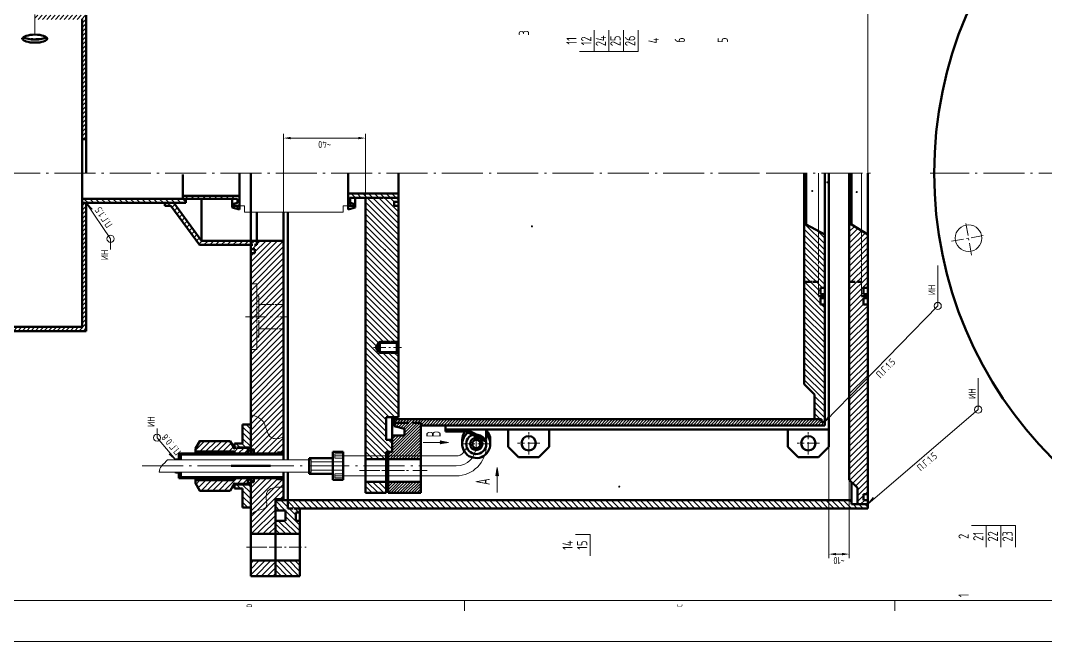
# Model space of a CAD drawing. Extents: x -414 to 4851, y -2165 to 1761.
# Drawn here: x 1320 to 1820, y -769 to -466 of the extents above; entities that cross this region are included whole.
import ezdxf
from ezdxf.enums import TextEntityAlignment as Align

# ---------------------------------------------------------------- set-up
doc = ezdxf.new("R2010")
doc.units = 0
for name, pattern in [('S-P10', [15, 10, -2, 1, -2]), ('S-P20', [27, 20, -3, 1, -3]), ('S-P6', [9.8, 6, -1.5, 0.8, -1.5])]:
    doc.linetypes.add(name, pattern=pattern)
for name, color, linetype, lineweight in [('1', 9, 'CONTINUOUS', 20), ('2', 2, 'CONTINUOUS', 50), ('DIM', 4, 'CONTINUOUS', 20), ('HATCH', 5, 'CONTINUOUS', 20), ('TR', 3, 'CONTINUOUS', 20)]:
    doc.layers.add(name, color=color, linetype=linetype, lineweight=lineweight)
doc.styles.add('SIMPLEX', font='simplex.shx', dxfattribs={"width": 0.7})
pattern_1 = [(225, (2232.582306331256, 867.5315414522921), (0.7071067811865475, -0.7071067811865476), [])]
pattern_2 = [(315, (2232.582306331256, 867.5315414522921), (1.414213562373095, 1.414213562373095), [])]
pattern_3 = [(225, (2232.582306331256, 867.5315414522921), (1.414213562373095, -1.414213562373095), [])]
pattern_4 = [(315, (2294.754487327784, -388.084440902606), (0.7071067811865476, 0.7071067811865475), [])]
pattern_5 = [(225, (2294.754487327784, -388.084440902606), (1.414213562373095, -1.414213562373095), [])]
pattern_6 = [(315, (2294.754487327784, -388.084440902606), (1.414213562373095, 1.414213562373095), [])]
pattern_7 = [(315, (2232.582306331256, 867.5315414522921), (0.7071067811865476, 0.7071067811865475), [])]
pattern_8 = [(225, (2232.582306331256, 867.5315414522921), (1.060660171779821, -1.060660171779821), [])]

# ---------------------------------------------------------------- blocks, each defined once
blk = doc.blocks.new('STREL')
at = {"layer": 'DIM'}
for p, q in [((-1.4210854715202e-14, 1.4210854715202e-14), (1.170416226631374, 0.2000000000000028)), ((1.170416226631374, -0.1999999999999886), (-1.4210854715202e-14, 1.4210854715202e-14)), ((-1.4210854715202e-14, 1.4210854715202e-14), (3.5, 1.4210854715202e-14)), ((0.439627474496703, 0.0751232705927265), (1.063870801763045, 0.075259898581308)), ((1.170416226631374, 0.2000000000000028), (0.99979443001871, 0.0002412563467117934)), ((0.99979443001871, 0.0002412563467117934), (1.170416226631374, -0.1999999999999886)), ((0.4381870021173313, -0.07487712356457621), (1.063684681848315, -0.07474016190495547))]:
    blk.add_line(p, q, dxfattribs=at)
blk = doc.blocks.new('SVLEADR')
at = {"layer": 'DIM'}
for p, q in [((-1.170621796612664, -0.199758743653291), (-1, 0)), ((0, 0), (-1.170621796612664, -0.199758743653291)), ((-0.3755462257252447, -0.07510924514504325), (-1.064076371744335, -0.0750186422345962))]:
    blk.add_line(p, q, dxfattribs=at)

msp = doc.modelspace()

# ---------------------------------------------------------------- hatches: boundary and pattern name
at = {"layer": 'HATCH'}
h = msp.add_hatch(dxfattribs=at)
h.set_pattern_fill('U', color=256, scale=1.5, angle=225, style=0, pattern_type=0)
h.set_pattern_definition(pattern_8)
h.paths.add_polyline_path([(1349.701967580527, -523.8252707607796), (1351.701967580527, -523.8252707607796), (1351.701967580527, -463.3252707607796), (1326.701967580527, -463.3252707607792), (1326.701967580527, -465.3252707607792), (1349.701967580527, -465.3252707607792)])
h = msp.add_hatch(dxfattribs=at)
h.set_pattern_fill('U', color=256, scale=1.5, angle=225, style=0, pattern_type=0)
h.set_pattern_definition(pattern_8)
h.paths.add_polyline_path([(1289.701967580527, -627.8252707607792), (1301.701967580527, -627.8252707607796), (1301.701967580527, -617.3252707607792), (1351.701967580527, -617.3252707607792), (1351.701967580527, -556.8252707607792), (1351.701967580527, -554.8252707607792), (1349.701967580527, -554.8252707607792), (1349.701967580527, -615.3252707607792), (1289.701967580527, -615.3252707607792)])
h = msp.add_hatch(dxfattribs=at)
h.set_pattern_fill('U', color=256, scale=2, angle=315, style=0, pattern_type=0)
h.set_pattern_definition(pattern_2)
h.paths.add_polyline_path([(1398.887669212905, -552.8252707607792), (1349.701967580527, -552.8252707607792), (1349.701967580527, -554.8252707607792), (1400.387669212905, -554.8252707607792), (1400.387669212905, -552.8252707607796), (1425.50863264002, -552.8252707607792), (1425.50863264002, -554.8553977797017), (1423.00863264002, -555.5252707607794), (1423.008632640019, -557.1252707607794), (1426.50863264002, -558.0630929342881), (1426.50863264002, -551.3252707607792), (1398.887669212905, -551.3252707607792)])
h = msp.add_hatch(dxfattribs=at)
h.set_pattern_fill('_USER', color=9, scale=2, angle=225, style=0, pattern_type=0)
h.set_pattern_definition(pattern_3)
edge = h.paths.add_edge_path()
edge.add_spline(control_points=[(1432.00863264002, -658.1965487665782), (1433.771694087549, -658.5685678407051), (1440.289949633693, -660.822478198819), (1439.098967866787, -670.724550785443), (1446.383932037446, -669.9131666272517), (1448.00863264002, -668.8096597589508)], knot_values=[0.6892208807330817, 0.6892208807330817, 0.6892208807330817, 0.6892208807330817, 5.136605852081651, 15.65333841526335, 21.31973940273558, 21.31973940273558, 21.31973940273558, 21.31973940273558], degree=3, periodic=0)
edge.add_line((1448.00863264002, -668.8096597589508), (1448.00863264002, -634.9763420324598))
edge.add_line((1448.00863264002, -634.9763420324596), (1448.00863264002, -573.3252707607792))
edge.add_line((1448.008632640019, -573.3252707607792), (1408.019248160274, -573.3252707607792))
edge.add_line((1408.019248160274, -573.3252707607792), (1394.387669212905, -554.8252707607792))
edge.add_line((1394.387669212905, -554.8252707607792), (1390.008632640019, -554.8252707607792))
edge.add_line((1390.00863264002, -554.8252707607792), (1390.00863264002, -556.3252707607792))
edge.add_line((1390.00863264002, -556.3252707607792), (1393.008632640019, -556.3252707607792))
edge.add_line((1393.008632640019, -556.3252707607792), (1407.008632640019, -575.3252707607792))
edge.add_line((1407.00863264002, -575.3252707607792), (1432.00863264002, -575.3252707607796))
edge.add_line((1432.00863264002, -575.3252707607796), (1432.00863264002, -577.3252707607792))
edge.add_line((1432.00863264002, -577.3252707607792), (1434.00863264002, -577.3252707607796))
edge.add_line((1434.00863264002, -577.3252707607792), (1434.00863264002, -579.3252707607796))
edge.add_line((1434.00863264002, -579.3252707607796), (1432.00863264002, -579.3252707607792))
edge.add_line((1432.00863264002, -579.3252707607792), (1432.008632640019, -658.196548766578))
h = msp.add_hatch(dxfattribs=at)
h.set_pattern_fill('U', color=256, scale=2, angle=315, style=0, pattern_type=0)
h.set_pattern_definition(pattern_2)
h.paths.add_polyline_path([(1488.00863264002, -679.8252707607792), (1498.00863264002, -679.8252707607792), (1498.00863264002, -676.3252707607792), (1501.00863264002, -676.3252707607792), (1501.00863264002, -670.3252707607792), (1498.00863264002, -670.3252707607792), (1498.00863264002, -659.3252707607792), (1504.00863264002, -659.3252707607792), (1504.00863264002, -628.3252707607796), (1503.258632640019, -627.5752707607796), (1494.258632640019, -627.5752707607796), (1492.960382640019, -625.3252707607796), (1494.25863264002, -623.0752707607796), (1503.25863264002, -623.0752707607796), (1504.00863264002, -622.3252707607796), (1504.00863264002, -556.3252707607796), (1502.00863264002, -556.3252707607796), (1502.00863264002, -554.3252707607796), (1504.00863264002, -554.3252707607796), (1504.00863264002, -550.3252707607792), (1480.50863264002, -550.3252707607792), (1479.50863264002, -550.3252707607792), (1479.50863264002, -556.3252707607787), (1481.362360625427, -556.3252707607792), (1483.00863264002, -556.3252707607792), (1483.00863264002, -555.5252707607794), (1480.50863264002, -554.8553977797017), (1480.50863264002, -552.3252707607792), (1488.00863264002, -552.3252707607792)])
h = msp.add_hatch(dxfattribs=at)
h.set_pattern_fill('_USER', color=256, scale=2, angle=315, style=0, pattern_type=0)
h.set_pattern_definition(pattern_2)
h.paths.add_polyline_path([(1702.00863264002, -643.3252707607796), (1707.00863264002, -648.3252707607792), (1707.00863264002, -660.3252707607796), (1710.50863264002, -660.3252707607796), (1710.50863264002, -661.5752707607796), (1712.00863264002, -661.5752707607796), (1712.00863264002, -604.3252707736935), (1710.00863264002, -604.3251100603172), (1710.00863264002, -601.3251100506316), (1712.00863264002, -601.3252707640079), (1712.00863264002, -599.3252707575509), (1710.00863264002, -599.3251100441751), (1710.00863264002, -596.325110034489), (1712.00863264002, -596.3252707478653), (1712.00863264002, -570.3252707607796), (1703.00863264002, -565.3252707607796), (1702.00863264002, -565.3252707607796)])
h = msp.add_hatch(dxfattribs=at)
h.set_pattern_fill('_USER', color=256, scale=2, angle=225, style=0, pattern_type=0)
h.set_pattern_definition(pattern_3)
h.paths.add_polyline_path([(1724.00863264002, -689.8252707607787), (1728.00863264002, -693.8252707607796), (1728.00863264002, -701.8252707607796), (1733.00863264002, -701.8252707607792), (1733.00863264002, -699.8252707607796), (1731.00863264002, -699.8252707607796), (1731.00863264002, -696.8252707607796), (1733.00863264002, -696.8252707607796), (1733.00863264002, -604.325270796093), (1731.00863264002, -604.3249889143174), (1731.00863264002, -601.324988901076), (1733.00863264002, -601.3252707696072), (1733.00863264002, -599.3252707519525), (1731.00863264002, -599.3249888922489), (1731.00863264002, -596.3249888790076), (1733.00863264002, -596.325270725473), (1733.00863264002, -570.3252707607796), (1725.00863264002, -565.3252707607796), (1724.00863264002, -565.3252707607796)])
h = msp.add_hatch(dxfattribs=at)
h.set_pattern_fill('_USER', color=9, scale=2, angle=225, style=0, pattern_type=0)
h.set_pattern_definition(pattern_3)
edge = h.paths.add_edge_path()
edge.add_line((1445.00863264002, -677.1204437502116), (1445.00863264002, -676.6204437502117))
edge.add_line((1445.00863264002, -676.6204437502117), (1448.00863264002, -676.6204437502117))
edge.add_line((1448.00863264002, -676.6204437502117), (1448.00863264002, -668.8096597589508))
edge.add_spline(control_points=[(1448.00863264002, -668.8096597589508), (1446.383932037446, -669.9131666272517), (1439.098967866787, -670.724550785443), (1440.289949633693, -660.822478198819), (1433.771694087549, -658.5685678407051), (1432.00863264002, -658.1965487665782)], knot_values=[0.6892208807330831, 0.6892208807330831, 0.6892208807330831, 0.6892208807330831, 6.355621868205311, 16.87235443138701, 21.31973940273558, 21.31973940273558, 21.31973940273558, 21.31973940273558], degree=3, periodic=0)
edge.add_line((1432.00863264002, -658.1965487665782), (1432.00863264002, -675.1204437502131))
edge.add_line((1432.00863264002, -675.1204437502131), (1433.508632640019, -675.1204437502131))
edge.add_line((1433.508632640019, -675.1204437502131), (1433.508632640019, -677.1204437502124))
edge.add_line((1433.508632640019, -677.1204437502124), (1445.00863264002, -677.1204437502116))
h = msp.add_hatch(dxfattribs=at)
h.set_pattern_fill('U', color=256, scale=2, angle=315, style=0, pattern_type=0)
h.set_pattern_definition(pattern_6)
h.paths.add_polyline_path([(1428.008632640019, -672.1204437502122), (1424.008632640019, -672.1204437502122), (1424.008632640019, -674.684443750212), (1425.50863264002, -674.684443750212), (1425.508632640019, -674.1204437502122), (1430.508632640019, -674.1204437502122), (1430.508632640019, -674.684443750212), (1432.008632640019, -674.684443750212), (1432.008632640019, -662.9204437502119), (1428.008632640019, -662.9204437502119)])
h = msp.add_hatch(dxfattribs=at)
h.set_pattern_fill('U', color=256, angle=225, style=0, pattern_type=0)
h.set_pattern_definition(pattern_1)
h.paths.add_polyline_path([(1515.008632640019, -663.3252707607792), (1712.00863264002, -663.3252707607792), (1712.00863264002, -661.5752707607796), (1710.50863264002, -661.5752707607796), (1710.50863264002, -660.3252707607796), (1502.00863264002, -660.3252707607792), (1502.00863264002, -663.7252707607793), (1507.00863264002, -665.0650167229348), (1507.008632640019, -668.3252707607792), (1501.00863264002, -668.3252707607792), (1501.00863264002, -676.3252707607792), (1499.00863264002, -676.3252707607792), (1499.00863264002, -679.8252707607792), (1515.00863264002, -679.8252707607792)])
h = msp.add_hatch(dxfattribs=at)
h.set_pattern_fill('U', color=256, scale=2, angle=225, style=0, pattern_type=0)
h.set_pattern_definition(pattern_5)
h.paths.add_polyline_path([(1405.008632640019, -674.6704437502119), (1405.008632640019, -676.1204437502145), (1424.008632640019, -676.1204437502131), (1424.008632640019, -677.1204437502131), (1430.508632640019, -677.1204437502131), (1430.508632640019, -674.1204437502122), (1425.508632640019, -674.1204437502122), (1425.508632640019, -674.684443750212), (1424.008632640019, -674.684443750212), (1424.008632640019, -674.6704437502119), (1421.881322243162, -670.9858340593853), (1407.135943036877, -670.9858340593853)])
h = msp.add_hatch(dxfattribs=at)
h.set_pattern_fill('U', color=256, angle=315, style=0, pattern_type=0)
h.set_pattern_definition(pattern_4)
h.paths.add_polyline_path([(1430.508632640019, -677.1204437502131), (1432.008632640019, -677.1204437502126), (1432.008632640019, -674.684443750212), (1430.508632640019, -674.684443750212)])
h = msp.add_hatch(dxfattribs=at)
h.set_pattern_fill('U', color=256, angle=315, style=0, pattern_type=0)
h.set_pattern_definition(pattern_7)
h.paths.add_polyline_path([(1395.430450316552, -680.1204437502117), (1397.891602822652, -680.1204437502117), (1397.891602822652, -677.6204437502145), (1396.896792888622, -677.6204437502145), (1396.896792888622, -678.1204437502117), (1397.391602822652, -678.1204437502117), (1397.391602822652, -679.6204437502117), (1395.430450316552, -679.6204437502117)])
h = msp.add_hatch(dxfattribs=at)
h.set_pattern_fill('U', color=256, angle=225, style=0, pattern_type=0)
h.set_pattern_definition(pattern_1)
h.paths.add_polyline_path([(1445.00863264002, -677.1204437502117), (1396.896792888622, -677.1204437502145), (1396.896792888622, -677.6204437502145), (1448.00863264002, -677.6204437502117), (1448.00863264002, -676.6204437502117), (1445.00863264002, -676.6204437502117)])
h = msp.add_hatch(dxfattribs=at)
h.set_pattern_fill('U', color=256, angle=315, style=0, pattern_type=0)
h.set_pattern_definition(pattern_7)
h.paths.add_polyline_path([(1396.896792888622, -688.6204437502086), (1397.891602822652, -688.6204437502086), (1397.891602822652, -686.1204437502117), (1395.430450316552, -686.1204437502117), (1395.430450316552, -686.6204437502113), (1397.391602822652, -686.6204437502113), (1397.391602822652, -688.1204437502113), (1396.896792888622, -688.1204437502113)])
h = msp.add_hatch(dxfattribs=at)
h.set_pattern_fill('U', color=256, angle=225, style=0, pattern_type=0)
h.set_pattern_definition(pattern_1)
h.paths.add_polyline_path([(1396.896792888622, -689.1204437502086), (1445.00863264002, -689.1204437502113), (1445.00863264002, -689.6204437502113), (1448.00863264002, -689.6204437502117), (1448.00863264002, -688.6204437502117), (1396.896792888622, -688.6204437502086)])
h = msp.add_hatch(dxfattribs=at)
h.set_pattern_fill('U', color=256, scale=2, angle=225, style=0, pattern_type=0)
h.set_pattern_definition(pattern_5)
h.paths.add_polyline_path([(1405.008632640019, -690.1204437502095), (1405.008632640019, -691.570443750212), (1407.135943036877, -695.2550534410386), (1421.881322243162, -695.2550534410386), (1424.008632640019, -691.570443750212), (1424.008632640019, -691.5564437502114), (1425.508632640019, -691.5564437502114), (1425.508632640019, -692.1204437502117), (1430.508632640019, -692.1204437502117), (1430.50863264002, -689.1204437502108), (1424.008632640019, -689.1204437502104), (1424.008632640019, -690.1204437502104)])
h = msp.add_hatch(dxfattribs=at)
h.set_pattern_fill('U', color=256, angle=315, style=0, pattern_type=0)
h.set_pattern_definition(pattern_4)
h.paths.add_polyline_path([(1430.508632640019, -691.5564437502114), (1432.008632640019, -691.5564437502114), (1432.008632640019, -689.1204437502108), (1430.508632640019, -689.1204437502108)])
h = msp.add_hatch(dxfattribs=at)
h.set_pattern_fill('_USER', color=9, scale=2, angle=225, style=0, pattern_type=0)
h.set_pattern_definition(pattern_3)
edge = h.paths.add_edge_path()
edge.add_spline(control_points=[(1432.008632640018, -707.061623819455), (1432.76715422657, -706.3322322372462), (1434.689034494014, -704.4384192040159), (1442.520381784307, -704.5127442684809), (1436.347822336853, -693.9410252990976), (1446.242261264052, -693.2748144679574), (1448.008632640019, -693.5894811208534)], knot_values=[2.822345352317022, 2.822345352317022, 2.822345352317022, 2.822345352317022, 6.008331099401538, 11.06076686436928, 20.16107624721196, 24.93007479382621, 24.93007479382621, 24.93007479382621, 24.93007479382621], degree=3, periodic=0)
edge.add_line((1448.008632640019, -693.5894811208534), (1448.008632640019, -689.6204437502116))
edge.add_line((1448.008632640019, -689.6204437502116), (1445.00863264002, -689.6204437502113))
edge.add_line((1445.00863264002, -689.6204437502113), (1445.00863264002, -689.1204437502113))
edge.add_line((1445.00863264002, -689.1204437502113), (1433.508632640019, -689.1204437502106))
edge.add_line((1433.508632640019, -689.1204437502106), (1433.508632640019, -691.1204437502107))
edge.add_line((1433.508632640019, -691.1204437502107), (1432.00863264002, -691.1204437502109))
edge.add_line((1432.00863264002, -691.1204437502109), (1432.00863264002, -707.0616238194542))
h = msp.add_hatch(dxfattribs=at)
h.set_pattern_fill('U', color=256, scale=2, angle=315, style=0, pattern_type=0)
h.set_pattern_definition(pattern_6)
h.paths.add_polyline_path([(1432.008632640019, -692.1204437502117), (1431.284430505717, -692.1204437502117), (1425.508632640019, -692.1204437502117), (1425.508632640019, -691.5564437502114), (1424.016715543788, -691.5564437502114), (1424.008632640019, -691.570443750212), (1424.008632640019, -692.1204437502117), (1424.008632640019, -694.1204437502117), (1428.008632640019, -694.1204437502117), (1428.008632640019, -703.320443750212), (1432.008632640019, -703.320443750212)])
h = msp.add_hatch(dxfattribs=at)
h.set_pattern_fill('_USER', color=9, scale=2, angle=225, style=0, pattern_type=0)
h.set_pattern_definition(pattern_3)
edge = h.paths.add_edge_path()
edge.add_line((1444.00863264002, -699.3252707607792), (1448.00863264002, -699.3252707607792))
edge.add_line((1448.00863264002, -699.3252707607792), (1448.008632640019, -693.5894811208534))
edge.add_spline(control_points=[(1448.008632640019, -693.5894811208534), (1446.242261264052, -693.2748144679574), (1436.347822336853, -693.9410252990976), (1442.520381784307, -704.5127442684809), (1434.689034494014, -704.4384192040159), (1432.76715422657, -706.3322322372462), (1432.008632640018, -707.061623819455)], knot_values=[2.822345352317023, 2.822345352317023, 2.822345352317023, 2.822345352317023, 7.591343898931274, 16.69165328177395, 21.74408904674169, 24.93007479382621, 24.93007479382621, 24.93007479382621, 24.93007479382621], degree=3, periodic=0)
edge.add_line((1432.00863264002, -707.0616238194542), (1432.00863264002, -716.3252707607793))
edge.add_line((1432.00863264002, -716.3252707607793), (1444.00863264002, -716.3252707607792))
edge.add_line((1444.00863264002, -716.3252707607792), (1444.00863264002, -699.3252707607792))
h = msp.add_hatch(dxfattribs=at)
h.set_pattern_fill('U', color=256, scale=2, angle=315, style=0, pattern_type=0)
h.set_pattern_definition(pattern_2)
h.paths.add_polyline_path([(1498.00863264002, -696.3252707607792), (1498.00863264002, -690.8252707607792), (1488.00863264002, -690.8252707607792), (1488.00863264002, -696.3252707607792)])
h = msp.add_hatch(dxfattribs=at)
h.set_pattern_fill('U', color=256, angle=225, style=0, pattern_type=0)
h.set_pattern_definition(pattern_1)
h.paths.add_polyline_path([(1499.008632640019, -696.3252707607792), (1515.008632640019, -696.3252707607796), (1515.008632640019, -690.8252707607792), (1499.00863264002, -690.8252707607792)])
h = msp.add_hatch(dxfattribs=at)
h.set_pattern_fill('U', color=256, scale=2, angle=315, style=0, pattern_type=0)
h.set_pattern_definition(pattern_2)
h.paths.add_polyline_path([(1444.00863264002, -704.8252707607792), (1449.00863264002, -704.8252707607792), (1449.00863264002, -709.8252707607792), (1444.00863264002, -709.8252707607792), (1444.00863264002, -716.3252707607792), (1456.00863264002, -716.3252707607792), (1456.00863264002, -709.8252707607792), (1454.00863264002, -709.8252707607792), (1454.00863264002, -705.8252707607792), (1456.00863264002, -705.8252707607792), (1456.00863264002, -703.8252707607792), (1733.00863264002, -703.8252707607796), (1733.00863264002, -701.8252707607792), (1725.00863264002, -701.8252707607796), (1725.00863264002, -699.8252707607796), (1444.00863264002, -699.8252707607792)])
h = msp.add_hatch(dxfattribs=at)
h.set_pattern_fill('_USER', color=9, scale=2, angle=225, style=0, pattern_type=0)
h.set_pattern_definition(pattern_3)
h.paths.add_polyline_path([(1444.00863264002, -736.8252707607792), (1444.00863264002, -729.3252707607793), (1432.00863264002, -729.3252707607792), (1432.00863264002, -736.8252707607793)])
h = msp.add_hatch(dxfattribs=at)
h.set_pattern_fill('U', color=256, scale=2, angle=315, style=0, pattern_type=0)
h.set_pattern_definition(pattern_2)
h.paths.add_polyline_path([(1456.00863264002, -736.8252707607792), (1456.00863264002, -729.3252707607793), (1444.00863264002, -729.3252707607792), (1444.00863264002, -736.8252707607793)])

# ---------------------------------------------------------------- linework, layer by layer
at = {"layer": '1', "linetype": 'S-P10'}
for p, q in [((1326.701967580527, -417.9675374301294), (1326.701967580527, -473.4646810588295)), ((1429.502729562345, -610.3252707607792), (1445.510531588622, -610.3252707607792)), ((1446.123215290493, -610.3252707607792), (1449.927005461371, -610.3252707607792)), ((1485.00863264002, -685.3252707607792), (1507.00863264002, -685.3252707607792)), ((1496.00863264002, -685.3252707607792), (1518.00863264002, -685.3252707607792)), ((1429.894070291106, -722.8252707607792), (1447.179369221713, -722.8252707607792))]:
    msp.add_line(p, q, dxfattribs=at)
at = {"layer": '1', "linetype": 'S-P6'}
for p, q in [((1333.167807106533, -474.7252707607802), (1320.028947832194, -474.7252707607802)), ((1783.67963170615, -580.386929085598), (1780.727612685812, -563.6451972843909)), ((1773.832756295377, -573.4920726951634), (1790.574488096584, -570.5400536748255)), ((1491.909500320045, -625.3252707607796), (1505.50863264002, -625.3252707607796)), ((1542.00863264002, -673.2704437502118), (1542.00863264002, -667.4752707607793)), ((1567.612357997005, -677.5752707607787), (1567.612357997005, -666.5752707607787)), ((1704.00863264002, -677.5752707607792), (1704.00863264002, -666.5752707607792)), ((1548.85863264002, -672.4252707607791), (1535.15863264002, -672.4252707607791)), ((1573.112357997005, -672.0752707607787), (1562.112357997005, -672.0752707607787)), ((1709.50863264002, -672.0752707607792), (1698.50863264002, -672.0752707607792)), ((1441.00863264002, -722.8252707607792), (1459.00863264002, -722.8252707607792))]:
    msp.add_line(p, q, dxfattribs=at)
at = {"layer": '1', "linetype": 'S-P20'}
for p, q in [((1282.243430580761, -540.3252707607792), (1681.457937511887, -540.3252707607796)), ((1683.408126151618, -540.3252707607796), (1736.00863264002, -540.3252707607796)), ((2160.431037120708, -540.3252707607796), (1763.431037120709, -540.3252707607796)), ((1379.024779534402, -683.1204437502117), (1532.15863264002, -683.1204437502117))]:
    msp.add_line(p, q, dxfattribs=at)
at = {"layer": '1'}
for p, q in [((1709.00863264002, -584.7883250959173), (1709.00863264002, -540.3252707607792)), ((1730.00863264002, -583.6673872889685), (1730.00863264002, -540.3252707607796)), ((1427.122309945432, -556.3252707607792), (1429.00863264002, -556.3252707607792)), ((1429.00863264002, -556.3252707607792), (1429.00863264002, -559.3252707607792)), ((1477.00863264002, -559.3252707607792), (1429.00863264002, -559.3252707607792)), ((1477.00863264002, -556.3252707607792), (1477.00863264002, -559.3252707607792)), ((1479.50863264002, -556.3252707607792), (1477.00863264002, -556.3252707607792)), ((1730.00863264002, -600.3249888966627), (1730.00863264002, -584.0597152307053)), ((1709.00863264002, -600.3250296907152), (1709.00863264002, -585.4048429246047)), ((1432.008632640019, -594.3252707607792), (1435.008632640019, -594.3252707607792)), ((1435.008632640019, -604.5741713370523), (1435.008632640019, -594.3252707607787)), ((1435.008632640019, -600.3252707607792), (1436.008632640019, -600.3252707607792)), ((1435.008632640019, -613.4528938537385), (1435.008632640019, -605.0844429447568)), ((1436.008632640019, -608.146072590979), (1436.008632640019, -600.3252707607792)), ((1436.008632640019, -604.3252707607792), (1443.366125186789, -604.3252707607792)), ((1443.97880888866, -604.3252707607792), (1448.008632640019, -604.3252707607792)), ((1436.008632640019, -611.4118074229234), (1436.008632640019, -608.5542887246877)), ((1435.008632640019, -626.3252707607792), (1435.008632640019, -614.2693261211577)), ((1436.008632640019, -620.3252707607792), (1436.008632640019, -612.0241345046204)), ((1445.408419132231, -616.3252707607792), (1436.008632640019, -616.3252707607792)), ((1448.008632640019, -616.3252707607792), (1445.81687792132, -616.3252707607792)), ((1435.008632640019, -620.3252707607792), (1436.008632640019, -620.3252707607792)), ((1500.076734656127, -622.3252707607796), (1495.00863264002, -622.3252707607796)), ((1504.00863264002, -622.3252707607796), (1500.352563932546, -622.3252707607796)), ((1432.008632640019, -626.3252707607792), (1435.008632640019, -626.3252707607792)), ((1500.076734656127, -628.3252707607796), (1495.00863264002, -628.3252707607796)), ((1504.00863264002, -628.3252707607796), (1500.352563932546, -628.3252707607796)), ((1427.940628633012, -674.684443750212), (1424.008632640019, -674.684443750212)), ((1430.508632640019, -674.684443750212), (1428.480585766414, -674.684443750212)), ((1537.158632640021, -673.2204437502112), (1537.158632640021, -672.3252707607796)), ((1546.908632640021, -673.2704437502114), (1546.908632640021, -672.3252707607796)), ((1473.082106130828, -679.2704437502118), (1473.082106130828, -677.2704437502118)), ((1473.082106130828, -677.2704437502118), (1477.082106130828, -677.2704437502118)), ((1532.158632640021, -678.2204437502112), (1473.082106130828, -678.2204437502121)), ((1473.082106130828, -679.2704437502118), (1477.082106130828, -679.2704437502118)), ((1460.534091691038, -680.1204437502113), (1461.482106130828, -680.1204437502113)), ((1461.482106130828, -686.1204437502113), (1461.482106130828, -680.1204437502113)), ((1461.482106130828, -681.1204437502113), (1477.082106130828, -681.1204437502113)), ((1460.524125802058, -686.1204437502113), (1461.482106130828, -686.1204437502113)), ((1461.482106130828, -685.1204437502113), (1477.082106130828, -685.1204437502113)), ((1473.082106130828, -686.9704437502116), (1477.082106130828, -686.9704437502116)), ((1473.082106130828, -688.9704437502116), (1473.082106130828, -686.9704437502116)), ((1532.20863264002, -687.9704437502116), (1473.082106130828, -687.9704437502116)), ((1473.082106130828, -688.9704437502116), (1477.082106130828, -688.9704437502116)), ((1427.895326693491, -691.5564437502114), (1424.008632640019, -691.5564437502114)), ((1430.508632640019, -691.5564437502114), (1427.921293923431, -691.5564437502114))]:
    msp.add_line(p, q, dxfattribs=at)
at = {"layer": '1', "color": 2}
for p, q in [((1395.430450316552, -679.6204437502117), (1397.391602822652, -679.6204437502117)), ((1391.420983887352, -680.1204437502117), (1415.00863264002, -680.1204437502117)), ((1415.00863264002, -680.1204437502117), (1461.482106130828, -680.1204437502117)), ((1387.23700946848, -686.1204437502113), (1415.00863264002, -686.1204437502113)), ((1395.430450316552, -686.6204437502113), (1397.391602822652, -686.6204437502113)), ((1415.00863264002, -686.1204437502113), (1461.482106130828, -686.1204437502117))]:
    msp.add_line(p, q, dxfattribs=at)
at = {"layer": '1'}
for centre, radius in [((1782.203622195981, -572.0160631849944), 6.5), ((1542.008632640021, -672.4252707607789), 4.85)]:
    msp.add_circle(centre, radius, dxfattribs=at)
for centre, radius in [((1532.158632640021, -673.2204437502112), 5), ((1532.15863264002, -673.2704437502116), 9.85), ((1532.208632640021, -673.2704437502114), 14.7)]:
    msp.add_arc(centre, radius, 270, 0, dxfattribs=at)
at = {"layer": '2'}
for p, q in [((1351.701967580527, -540.3252707607796), (1351.701967580527, -463.3252707607792)), ((1349.701967580527, -615.3252707607792), (1349.701967580527, -465.3252707607792)), ((1351.701967580527, -523.8252707607796), (1349.701967580527, -523.8252707607796)), ((1349.701967580527, -540.3252707607792), (1349.701967580527, -554.8252707607792)), ((1398.887669212905, -541.0482697909904), (1398.887669212905, -552.8252707607792)), ((1426.50863264002, -540.3252707607792), (1426.50863264002, -558.0630929342881)), ((1426.50863264002, -540.3252707607792), (1426.50863264002, -558.0630929342881)), ((1432.00863264002, -540.3252707607796), (1432.00863264002, -677.1204437502126)), ((1479.50863264002, -540.3252707607792), (1479.50863264002, -558.0630929342881)), ((1504.00863264002, -540.3252707607792), (1504.00863264002, -659.3252707607792)), ((1702.00863264002, -643.3252707607796), (1702.00863264002, -540.3252707607792)), ((1702.00863264002, -541.7329027044741), (1702.00863264002, -540.3252707607792)), ((1703.00863264002, -565.3252707607796), (1703.00863264002, -540.3252707607792)), ((1712.00863264002, -663.3252707607796), (1712.00863264002, -540.3252707607796)), ((1714.00863264002, -665.3252707607796), (1714.00863264002, -540.3252707607796)), ((1724.00863264002, -689.8252707607787), (1724.00863264002, -540.3252707607796)), ((1725.00863264002, -565.3252707607796), (1725.00863264002, -540.3252707607796)), ((1733.00863264002, -703.8252707607796), (1733.00863264002, -540.3252707607796)), ((1399.725704508389, -552.8252707607792), (1349.701967580527, -552.8252707607792)), ((1400.387669212905, -554.8252707607792), (1349.701967580527, -554.8252707607792)), ((1351.701967580527, -556.8252707607792), (1351.701967580527, -554.8252707607792)), ((1390.00863264002, -554.8252707607792), (1390.00863264002, -556.3252707607792)), ((1408.019248160274, -573.3252707607792), (1394.387669212905, -554.8252707607792)), ((1426.50863264002, -551.3252707607792), (1398.887669212905, -551.3252707607792)), ((1425.50863264002, -552.8252707607792), (1399.81797519618, -552.8252707607792)), ((1400.387669212905, -552.8252707607792), (1400.387669212905, -554.8252707607792)), ((1408.019248160274, -552.8252707607792), (1408.019248160274, -573.3252707607792)), ((1423.00863264002, -552.8252707607792), (1423.00863264002, -557.1252707607794)), ((1423.00863264002, -552.8252707607792), (1423.00863264002, -557.1252707607794)), ((1423.00863264002, -555.5252707607794), (1425.50863264002, -554.8553977797017)), ((1423.00863264002, -555.5252707607794), (1425.50863264002, -554.8553977797017)), ((1425.50863264002, -552.8252707607792), (1425.50863264002, -554.8553977797017)), ((1425.50863264002, -552.8252707607792), (1425.50863264002, -554.8553977797017)), ((1479.50863264002, -550.3252707607792), (1504.00863264002, -550.3252707607796)), ((1480.50863264002, -550.3252707607792), (1504.00863264002, -550.3252707607796)), ((1480.50863264002, -552.3252707607796), (1480.50863264002, -554.8553977797017)), ((1480.50863264002, -552.3252707607792), (1496.716917044763, -552.3252707607796)), ((1483.00863264002, -555.5252707607794), (1480.50863264002, -554.8553977797017)), ((1483.00863264002, -552.3252707607796), (1483.00863264002, -557.1252707607794)), ((1488.00863264002, -552.3252707607796), (1488.00863264002, -696.3252707607792)), ((1497.052799192677, -552.3252707607796), (1504.00863264002, -552.3252707607796)), ((1504.00863264002, -554.3252707607796), (1502.00863264002, -554.3252707607796)), ((1502.00863264002, -554.3252707607796), (1502.00863264002, -556.3252707607796)), ((1351.701967580527, -617.3252707607792), (1351.701967580527, -556.8252707607792)), ((1390.00863264002, -556.3252707607792), (1393.00863264002, -556.3252707607792)), ((1407.00863264002, -575.3252707607792), (1393.00863264002, -556.3252707607792)), ((1423.00863264002, -556.3252707607792), (1425.165090117856, -556.3252707607792)), ((1423.00863264002, -556.3252707607792), (1425.101311270907, -556.3252707607792)), ((1423.00863264002, -557.1252707607794), (1426.50863264002, -558.0630929342881)), ((1423.00863264002, -557.1252707607794), (1426.50863264002, -558.0630929342881)), ((1425.225729789866, -556.3252707607792), (1426.50863264002, -556.3252707607792)), ((1425.378142475591, -556.3252707607792), (1426.50863264002, -556.3252707607792)), ((1435.00863264002, -559.3252707607792), (1435.00863264002, -575.3252707607792)), ((1448.00863264002, -634.9763420324596), (1448.00863264002, -559.3252707607792)), ((1450.00863264002, -559.3252707607792), (1450.00863264002, -680.1204437502117)), ((1481.362360625427, -556.3252707607792), (1479.50863264002, -556.3252707607792)), ((1483.00863264002, -557.1252707607794), (1479.50863264002, -558.0630929342881)), ((1483.00863264002, -556.3252707607792), (1481.554290546905, -556.3252707607792)), ((1504.00863264002, -556.3252707607796), (1502.00863264002, -556.3252707607796)), ((1702.00863264002, -565.3252707607796), (1703.00863264002, -565.3252707607796)), ((1703.00863264002, -565.3252707607796), (1712.00863264002, -570.3252707607796)), ((1724.00863264002, -565.3252707607796), (1725.00863264002, -565.3252707607796)), ((1725.00863264002, -565.3252707607796), (1733.00863264002, -570.3252707607796)), ((1448.00863264002, -573.3252707607792), (1408.019248160274, -573.3252707607792)), ((1407.00863264002, -575.3252707607792), (1433.070819627014, -575.3252707607796)), ((1432.00863264002, -577.3252707607792), (1434.00863264002, -577.3252707607792)), ((1432.00863264002, -579.3252707607792), (1434.00863264002, -579.3252707607796)), ((1433.777566541434, -575.3252707607796), (1435.00863264002, -575.3252707607792)), ((1434.00863264002, -577.3252707607792), (1434.00863264002, -579.3252707607792)), ((1702.00863264002, -593.3223581649024), (1705.849756143847, -593.322719056531)), ((1706.242322721185, -593.3227559400082), (1709.00863264002, -593.3230158478425)), ((1724.00863264002, -593.3244251684284), (1726.935880506151, -593.3247001971401)), ((1727.94532208178, -593.3247950389261), (1730.00863264002, -593.3249888966623)), ((1710.00863264002, -599.3251100441746), (1710.00863264002, -596.3250296778008)), ((1710.00863264002, -596.325110034489), (1712.008954066771, -596.325270773694)), ((1710.00863264002, -599.3251100441751), (1712.008712996708, -599.3252707640083)), ((1731.00863264002, -596.3249888790076), (1733.009008458841, -596.3252707784347)), ((1731.00863264002, -599.3249888922489), (1731.00863264002, -596.3249888790076)), ((1731.00863264002, -599.3249888922489), (1733.008726594725, -599.3252707651934)), ((1709.00863264002, -600.3250296907152), (1712.00863264002, -600.3252707607796)), ((1710.00863264002, -604.3251100603177), (1710.00863264002, -601.3250296939434)), ((1710.00863264002, -601.3251100506316), (1712.008552283332, -601.3252707575509)), ((1710.00863264002, -604.3251100603172), (1712.008311213268, -604.3252707478648)), ((1730.00863264002, -600.3249888966623), (1733.00863264002, -600.3252707607796)), ((1731.00863264002, -601.324988901076), (1733.008538685315, -601.3252707563659)), ((1731.00863264002, -604.3249889143174), (1731.00863264002, -601.324988901076)), ((1731.00863264002, -604.3249889143174), (1733.008256821199, -604.3252707431245)), ((1289.701967580527, -615.3252707607792), (1349.701967580527, -615.3252707607792)), ((1301.701967580527, -617.3252707607792), (1351.701967580527, -617.3252707607792)), ((1492.960382640019, -625.3252707607796), (1494.25863264002, -623.0752707607796)), ((1494.25863264002, -623.0752707607796), (1503.25863264002, -623.0752707607796)), ((1494.25863264002, -625.3252707607796), (1494.25863264002, -623.0752707607796)), ((1495.00863264002, -625.3252707607796), (1495.00863264002, -622.3252707607796)), ((1503.25863264002, -623.0752707607796), (1504.00863264002, -622.3252707607796)), ((1503.25863264002, -625.3252707607796), (1503.25863264002, -623.0752707607796)), ((1504.00863264002, -625.3252707607796), (1504.00863264002, -622.3252707607796)), ((1492.960382640019, -625.3252707607796), (1494.25863264002, -627.5752707607796)), ((1494.25863264002, -625.3252707607796), (1494.25863264002, -627.5752707607796)), ((1494.25863264002, -627.5752707607796), (1503.25863264002, -627.5752707607796)), ((1495.00863264002, -625.3252707607796), (1495.00863264002, -628.3252707607796)), ((1503.25863264002, -625.3252707607796), (1503.25863264002, -627.5752707607796)), ((1503.25863264002, -627.5752707607796), (1504.00863264002, -628.3252707607796)), ((1504.00863264002, -625.3252707607796), (1504.00863264002, -628.3252707607796)), ((1448.00863264002, -680.1204437502117), (1448.00863264002, -634.9763420324596)), ((1702.00863264002, -643.3252707607796), (1707.00863264002, -648.3252707607796)), ((1707.00863264002, -660.3252707607796), (1707.00863264002, -648.3252707607796)), ((1498.00863264002, -659.3252707607792), (1498.00863264002, -670.3252707607792)), ((1498.00863264002, -659.3252707607792), (1504.00863264002, -659.3252707607792)), ((1501.00863264002, -659.3252707607792), (1501.00863264002, -676.3252707607792)), ((1501.00863264002, -659.3252707607792), (1501.00863264002, -676.3252707607792)), ((1502.00863264002, -659.3252707607792), (1502.00863264002, -663.7252707607793)), ((1432.008632640019, -662.9204437502119), (1428.008632640019, -662.9204437502119)), ((1428.008632640019, -662.9204437502119), (1428.008632640019, -672.1204437502122)), ((1502.00863264002, -660.3252707607792), (1710.50863264002, -660.3252707607796)), ((1502.00863264002, -662.025270760779), (1509.059645663689, -662.025270760779)), ((1502.00863264002, -663.7252707607793), (1507.00863264002, -665.0650167229348)), ((1507.00863264002, -665.0650167229348), (1507.00863264002, -668.3252707607792)), ((1510.878567845629, -662.025270760779), (1515.00863264002, -662.025270760779)), ((1515.00863264002, -662.025270760779), (1515.00863264002, -696.3252707607792)), ((1515.00863264002, -663.3252707607792), (1712.00863264002, -663.3252707607796)), ((1527.00863264002, -663.3252707607792), (1527.00863264002, -665.3252707607792)), ((1710.50863264002, -661.5752707607796), (1710.50863264002, -660.3252707607796)), ((1710.50863264002, -661.5752707607796), (1712.00863264002, -661.5752707607796)), ((1501.00863264002, -668.3252707607792), (1507.00863264002, -668.3252707607792)), ((1527.00863264002, -665.3252707607792), (1561.00863264002, -665.3252707607796)), ((1527.00863264002, -665.3252707607792), (1527.00863264002, -666.3252707607792)), ((1527.00863264002, -666.3252707607792), (1537.00863264002, -666.3252707607792)), ((1537.00863264002, -666.3252707607792), (1546.40464214028, -671.1127767248538)), ((1537.2487113991, -665.3252707607792), (1546.85863264002, -670.2217702006649)), ((1546.85863264002, -665.3252707607792), (1546.85863264002, -670.2217702006649)), ((1557.612357997005, -665.3252707607787), (1557.612357997005, -673.8252707607787)), ((1561.00863264002, -665.3252707607796), (1714.00863264002, -665.3252707607796)), ((1577.612357997005, -665.3252707607787), (1577.612357997005, -673.8252707607787)), ((1694.008632640019, -665.3252707607787), (1694.00863264002, -673.8252707607787)), ((1714.00863264002, -665.3252707607792), (1714.00863264002, -673.8252707607792)), ((1424.008632640019, -672.1204437502122), (1424.008632640019, -674.684443750212)), ((1428.008632640019, -672.1204437502122), (1424.008632640019, -672.1204437502122)), ((1424.75094158545, -674.1204437502122), (1424.008632640019, -674.1204437502122)), ((1431.096575015074, -674.1204437502122), (1424.978736714176, -674.1204437502122)), ((1430.508632640019, -674.1204437502122), (1430.508632640019, -677.1204437502131)), ((1432.008632640019, -674.684443750212), (1430.508632640019, -674.684443750212)), ((1432.008632640019, -674.1204437502122), (1431.259284734721, -674.1204437502122)), ((1498.00863264002, -670.3252707607792), (1501.00863264002, -670.3252707607792)), ((1535.15863264002, -670.4252707607791), (1535.15863264002, -672.4252707607791)), ((1546.85863264002, -670.2217702006649), (1546.40464214028, -671.1127767248533)), ((1548.85863264002, -670.4252707607791), (1548.85863264002, -672.4252707607791)), ((1562.612357997005, -678.8252707607787), (1557.612357997005, -673.8252707607787)), ((1577.612357997005, -673.8252707607787), (1572.612357997005, -678.8252707607787)), ((1694.00863264002, -673.8252707607787), (1699.00863264002, -678.8252707607792)), ((1714.00863264002, -673.8252707607792), (1709.00863264002, -678.8252707607792)), ((1395.430450316552, -679.6204437502117), (1395.430450316552, -680.1204437502117)), ((1445.00863264002, -677.1204437502117), (1396.896792888622, -677.1204437502145)), ((1396.896792888622, -677.1204437502145), (1396.896792888622, -679.6204437502117)), ((1448.00863264002, -677.6204437502117), (1396.896792888622, -677.6204437502145)), ((1397.391602822652, -678.1204437502117), (1396.896792888622, -678.1204437502117)), ((1397.391602822652, -678.1204437502117), (1397.391602822652, -679.6204437502117)), ((1397.891602822652, -677.6204437502145), (1397.891602822652, -680.1204437502117)), ((1424.008632640019, -676.1204437502131), (1405.008632640019, -676.1204437502145)), ((1433.508632640019, -675.1204437502131), (1432.008632640019, -675.1204437502131)), ((1433.508632640019, -675.1204437502131), (1433.508632640019, -677.1204437502131)), ((1445.00863264002, -676.6204437502117), (1445.00863264002, -677.1204437502117)), ((1448.00863264002, -676.6204437502117), (1445.00863264002, -676.6204437502117)), ((1460.482106130828, -686.9704437502116), (1460.482106130828, -679.2704437502118)), ((1460.482106130828, -679.2704437502118), (1472.082106130828, -679.2704437502118)), ((1472.082106130828, -689.9704437502116), (1472.082106130828, -676.2704437502118)), ((1472.082106130828, -676.2704437502118), (1477.082106130828, -676.2704437502118)), ((1477.082106130828, -689.9704437502116), (1477.082106130827, -676.2704437502118)), ((1498.00863264002, -679.8252707607792), (1488.00863264002, -679.8252707607792)), ((1498.00863264002, -676.3252707607792), (1501.00863264002, -676.3252707607792)), ((1498.00863264002, -676.3252707607792), (1498.00863264002, -696.3252707607792)), ((1499.00863264002, -676.3252707607792), (1499.00863264002, -696.3252707607792)), ((1499.00863264002, -676.3252707607792), (1501.00863264002, -676.3252707607792)), ((1515.00863264002, -679.8252707607792), (1499.00863264002, -679.8252707607792)), ((1562.612357997005, -678.8252707607787), (1567.612357997005, -678.8252707607787)), ((1567.612357997005, -678.8252707607787), (1572.612357997005, -678.8252707607787)), ((1699.00863264002, -678.8252707607792), (1704.00863264002, -678.8252707607792)), ((1704.00863264002, -678.8252707607792), (1709.00863264002, -678.8252707607792)), ((1477.082106130828, -683.5714904046547), (1477.082106130828, -682.5072497730264)), ((1395.430450316552, -686.6204437502113), (1395.430450316552, -686.1204437502117)), ((1396.896792888622, -689.1204437502086), (1396.896792888622, -686.6204437502113)), ((1397.391602822652, -688.1204437502113), (1396.896792888622, -688.1204437502113)), ((1448.00863264002, -688.6204437502117), (1396.896792888622, -688.6204437502086)), ((1445.00863264002, -689.1204437502113), (1396.896792888622, -689.1204437502086)), ((1397.391602822652, -688.1204437502113), (1397.391602822652, -686.6204437502113)), ((1397.891602822652, -688.6204437502086), (1397.891602822652, -686.1204437502113)), ((1430.508632640019, -692.1204437502117), (1430.508632640019, -689.1204437502104)), ((1432.00863264002, -689.1204437502108), (1432.00863264002, -736.8252707607792)), ((1433.508632640019, -691.1204437502108), (1433.508632640019, -689.1204437502104)), ((1445.00863264002, -689.6204437502113), (1445.00863264002, -689.1204437502113)), ((1448.00863264002, -689.6204437502117), (1445.00863264002, -689.6204437502113)), ((1448.00863264002, -699.3252707607792), (1448.008632640019, -686.1204437502117)), ((1450.00863264002, -686.1204437502117), (1450.00863264002, -703.8252707607792)), ((1460.482106130828, -686.9704437502116), (1472.082106130828, -686.9704437502116)), ((1472.082106130828, -689.9704437502116), (1477.082106130828, -689.9704437502116)), ((1724.00863264002, -689.8252707607787), (1728.00863264002, -693.8252707607796)), ((1424.008632640019, -690.1204437502104), (1405.008632640019, -690.1204437502095)), ((1424.008632640019, -694.1204437502117), (1424.008632640019, -692.1204437502117)), ((1424.649050252036, -692.1204437502117), (1424.008632640019, -692.1204437502117)), ((1428.008632640019, -694.1204437502117), (1424.008632640019, -694.1204437502117)), ((1431.219504824766, -692.1204437502117), (1424.765917998968, -692.1204437502117)), ((1428.008632640019, -703.320443750212), (1428.008632640019, -694.1204437502117)), ((1432.008632640019, -691.5564437502114), (1430.508632640019, -691.5564437502114)), ((1432.008632640019, -692.1204437502117), (1431.284430505717, -692.1204437502117)), ((1433.508632640019, -691.1204437502108), (1432.008632640019, -691.1204437502108)), ((1488.00863264002, -690.8252707607792), (1498.00863264002, -690.8252707607792)), ((1499.00863264002, -690.8252707607792), (1515.00863264002, -690.8252707607792)), ((1725.00863264002, -701.8252707607796), (1725.00863264002, -690.8252707607787)), ((1728.00863264002, -701.8252707607796), (1728.00863264002, -693.8252707607796)), ((1444.00863264002, -736.8252707607792), (1444.00863264002, -699.3252707607792)), ((1444.00863264002, -699.3252707607792), (1448.00863264002, -699.3252707607792)), ((1444.00863264002, -699.8252707607792), (1725.00863264002, -699.8252707607796)), ((1488.00863264002, -696.3252707607792), (1498.00863264002, -696.3252707607792)), ((1499.00863264002, -696.3252707607792), (1515.00863264002, -696.3252707607792)), ((1731.00863264002, -699.8252707607796), (1731.00863264002, -696.8252707607796)), ((1731.00863264002, -696.8252707607796), (1733.00863264002, -696.8252707607796)), ((1731.00863264002, -699.8252707607796), (1733.00863264002, -699.8252707607796)), ((1432.008632640019, -703.320443750212), (1428.008632640019, -703.320443750212)), ((1444.00863264002, -704.8252707607792), (1449.00863264002, -704.8252707607792)), ((1449.00863264002, -704.8252707607792), (1449.00863264002, -709.8252707607792)), ((1450.00863264002, -703.8252707607792), (1452.708431165544, -703.8252707607792)), ((1453.207827959336, -703.8252707607792), (1733.00863264002, -703.8252707607796)), ((1456.00863264002, -736.8252707607792), (1456.00863264002, -703.8252707607792)), ((1725.00863264002, -701.8252707607796), (1733.00863264002, -701.8252707607796)), ((1444.00863264002, -709.8252707607792), (1449.00863264002, -709.8252707607792)), ((1454.00863264002, -709.8252707607792), (1454.00863264002, -705.8252707607792)), ((1454.00863264002, -705.8252707607792), (1456.00863264002, -705.8252707607792)), ((1454.00863264002, -709.8252707607792), (1456.00863264002, -709.8252707607792)), ((1444.00863264002, -716.3252707607792), (1432.00863264002, -716.3252707607792)), ((1456.00863264002, -716.3252707607792), (1444.00863264002, -716.3252707607792)), ((1432.00863264002, -729.3252707607792), (1444.00863264002, -729.3252707607792)), ((1444.00863264002, -729.3252707607792), (1456.00863264002, -729.3252707607792)), ((1432.00863264002, -736.8252707607792), (1444.00863264002, -736.8252707607792)), ((1444.00863264002, -736.8252707607792), (1456.00863264002, -736.8252707607792))]:
    msp.add_line(p, q, dxfattribs=at)
at = {"layer": '2', "color": 2}
for p, q in [((1432.008632640019, -677.1204437502126), (1432.544531024882, -675.1204437502131)), ((1432.544531024882, -691.1204437502108), (1432.008632640019, -689.1204437502108))]:
    msp.add_line(p, q, dxfattribs=at)
at = {"layer": '2', "color": 9}
msp.add_line((1441.588893947525, -683.1204437502117), (1422.428371332514, -683.1204437502117), dxfattribs=at)
at = {"layer": '2', "flags": 128}
for points in [[(1405.008632640019, -677.1204437502145), (1405.008632640019, -674.6704437502119), (1407.135943036877, -670.9858340593853), (1421.881322243162, -670.9858340593853), (1424.008632640019, -674.6704437502119), (1424.008632640019, -674.1204437502122)], [(1425.508632640019, -674.1204437502122), (1425.508632640019, -674.684443750212)], [(1424.008632640019, -676.1204437502131), (1424.008632640019, -677.1204437502131)], [(1405.008632640019, -689.1204437502095), (1405.008632640019, -691.570443750212), (1407.135943036877, -695.2550534410386), (1421.881322243162, -695.2550534410386), (1424.008632640019, -691.570443750212), (1424.008632640019, -692.1204437502117)], [(1424.008632640019, -690.1204437502104), (1424.008632640019, -689.1204437502104)], [(1424.008632640019, -691.570443750212), (1424.008632640019, -691.5564437502114)], [(1425.508632640019, -692.1204437502117), (1425.508632640019, -691.5564437502114)]]:
    msp.add_lwpolyline(points, dxfattribs=at)
at = {"layer": '2'}
for centre, radius in [((1961.931037120709, -540.3252707607794), 196.5), ((1542.008632640021, -672.4252707607789), 3), ((1567.612357997006, -672.0752707607787), 3.5), ((1704.008632640021, -672.0752707607787), 3.5), ((1542.008632640021, -672.4252707607789), 2)]:
    msp.add_circle(centre, radius, dxfattribs=at)
for centre, radius, start, end in [((1542.008632640021, -670.4252707607789), 6.85, 143.2345853047129, 180), ((1542.008632640021, -672.4252707607789), 6.85, 125.4791647559599, 44.92520921771706), ((1542.008632640021, -672.4252707607789), 4.9, 112.7625646360441, 20.33132126095562), ((1542.008632640021, -670.4252707607789), 6.85, 0, 44.92520921771706)]:
    msp.add_arc(centre, radius, start, end, dxfattribs=at)
msp.add_ellipse((1326.701967580527, -474.7252707607797), major_axis=(-6, 1.836909530733566e-15), ratio=0.3250790356794369, dxfattribs=at)
msp.add_ellipse((1326.701967580527, -473.2217557456481), major_axis=(-6, 1.836909530733566e-15), ratio=0.3250790356794369, start_param=0.3956661318665353, end_param=2.745926521723258, dxfattribs=at)
at = {"layer": 'DIM'}
for p, q in [((1733.00863264002, -540.3252707607796), (1733.00863264002, -422.2383453584519)), ((1448.00863264002, -559.3252707607792), (1448.00863264002, -521.2215148381026)), ((1484.50863264002, -523.2215148381026), (1451.50863264002, -523.2215148381026)), ((1488.00863264002, -552.3252707607794), (1488.00863264002, -521.2215148381026)), ((1351.73445419321, -554.8252707607792), (1363.603479429082, -572.3314602631897)), ((1363.603479429082, -572.3314602631897), (1363.603479429082, -577.5956728751082)), ((1767.165341843311, -605.091325688938), (1767.165341843311, -585.3542589066421)), ((1712.00863264002, -661.5403790867754), (1767.165341843311, -605.091325688938)), ((1786.889830864097, -655.66756566298), (1786.889830864097, -640.2479790671068)), ((1733.00863264002, -701.7953768521097), (1786.889830864097, -655.66756566298)), ((1386.26693284608, -669.3450960199305), (1386.26693284608, -664.8305838725248)), ((1395.448502710644, -680.1204437502117), (1386.26693284608, -669.3450960199305)), ((1714.00863264002, -673.8252707607792), (1714.00863264002, -728.1424498879305)), ((1724.00863264002, -689.8252707607787), (1724.00863264002, -728.1424498879305)), ((1720.50863264002, -726.1424498879305), (1717.50863264002, -726.1424498879305)), ((1536.289635571171, -748.756198468621), (1536.289635571171, -753.756198468621)), ((1746.289635571171, -748.756198468621), (1746.289635571171, -753.756198468621))]:
    msp.add_line(p, q, dxfattribs=at)
msp.add_lwpolyline([(2166.289635571172, -768.756198468621), (1115.289635571171, -768.756198468621), (1115.289635571171, -174.7561984686206), (2166.289635571172, -174.7561984686216)], close=True, dxfattribs=at)
at = {"layer": 'DIM', "color": 2}
msp.add_lwpolyline([(2161.289635571172, -748.756198468621), (1120.289635571171, -748.756198468621), (1120.289635571171, -179.7561984686206), (2161.289635571172, -179.7561984686216)], close=True, dxfattribs=at)
at = {"layer": 'DIM', "flags": 128}
for points in [[(1497.696949112027, -577.6745815497354, 0.5, 0.5, 458.3655088839218), (1497.698721551659, -577.675853585399, 0, 0, 0), (1569.170217524554, -477.1615983621366, 0, 0, 0), (1569.170217524554, -466.6615983621366, 0, 0, 0)], [(1713.073349697535, -544.6627041059116, 0.5, 0.5, 458.3655088839218), (1713.074853295642, -544.6611233435285, 0, 0, 0), (1645.223198373601, -480.6862096811917, 0, 0, 0), (1645.223198373601, -470.1862096811917, 0, 0, 0)], [(1727.480121311096, -549.3606505309147, 0.5, 0.5, 458.3655088839218), (1727.481754925785, -549.3592045295225, 0, 0, 0), (1666.156132389754, -480.6862096811917, 0, 0, 0), (1666.156132389754, -470.1862096811917, 0, 0, 0)], [(1569.235957857026, -566.015955644087, 0.5, 0.5, 458.3655088839218), (1569.238060208103, -566.0165385136495, 0, 0, 0), (1592.397725341533, -481.0353202494014, 0, 0, 0), (1592.397725341533, -470.5353202494014, 0, 0, 0)], [(1705.74526842822, -548.8536226547301, 0.5, 0.5, 458.3655088839218), (1705.746757573428, -548.8520282697302, 0, 0, 0), (1632.401773895435, -480.9480381541805, 0, 0, 0), (1632.401773895435, -470.4480381541805, 0, 0, 0)], [(1925.130576561199, -689.7224065926102, 0.5, 0.5, 458.3655088839218), (1925.129841591507, -689.7203524659028, 0, 0, 0), (1783.665714805117, -741.0361239770943, 0, 0, 0), (1783.665714805117, -751.5361239770943, 0, 0, 0)], [(1611.585311711012, -693.4050428527073, 0.5, 0.5, 458.3655088839218), (1611.583707855574, -693.4035639123047, 0, 0, 0), (1590.462102975001, -716.5138875407836, 0, 0, 0), (1590.462102975001, -727.0138875407836, 0, 0, 0)], [(1859.585596560837, -695.0096111881874, 0.5, 0.5, 458.3655088839218), (1859.585123124732, -695.007481522666, 0, 0, 0), (1783.665714805117, -712.2349830419741, 0, 0, 0), (1783.665714805117, -722.7349830419741, 0, 0, 0)]]:
    msp.add_lwpolyline(points, format="xyseb", dxfattribs=at)
for points in [[(1592.397725341533, -481.0353202494014), (1599.547725341533, -481.0353202494014), (1599.547725341533, -470.5353202494014)], [(1599.547725341533, -481.0353202494014), (1606.697725341533, -481.0353202494014), (1606.697725341533, -470.5353202494014)], [(1606.697725341533, -481.0353202494014), (1613.847725341533, -481.0353202494014), (1613.847725341533, -470.5353202494014)], [(1613.847725341533, -481.0353202494014), (1620.997725341533, -481.0353202494014), (1620.997725341533, -470.5353202494014)], [(1783.665714805117, -712.2349830419741), (1790.815714805117, -712.2349830419741), (1790.815714805117, -722.7349830419741)], [(1790.815714805117, -712.2349830419741), (1797.965714805117, -712.2349830419741), (1797.965714805117, -722.7349830419741)], [(1797.965714805117, -712.2349830419741), (1805.115714805117, -712.2349830419741), (1805.115714805117, -722.7349830419741)], [(1590.462102975001, -716.5138875407836), (1597.612102975001, -716.5138875407836), (1597.612102975001, -727.0138875407836)]]:
    msp.add_lwpolyline(points, dxfattribs=at)
at = {"layer": 'DIM'}
for centre in [(1363.603479429082, -572.3314602631897), (1767.165341843311, -605.0913256889382), (1786.889830864097, -655.6675656629802), (1386.26693284608, -669.3450960199305)]:
    msp.add_circle(centre, 1.75, dxfattribs=at)
for points in [[(1451.50863264002, -523.804848171436), (1451.50863264002, -522.6381815047692), (1448.00863264002, -523.2215148381026)], [(1484.50863264002, -523.804848171436), (1484.50863264002, -522.6381815047692), (1488.00863264002, -523.2215148381026)], [(1717.50863264002, -726.7257832212639), (1717.50863264002, -725.5591165545972), (1714.00863264002, -726.1424498879305)], [(1720.50863264002, -726.7257832212639), (1720.50863264002, -725.5591165545972), (1724.00863264002, -726.1424498879305)]]:
    msp.add_solid(points, dxfattribs=at)
at = {"layer": 'HATCH', "color": 9}
for points, knots in [([(1448.00863264002, -668.8096597589508), (1446.383932037446, -669.9131666272517), (1439.098967866787, -670.724550785443), (1440.289949633693, -660.822478198819), (1433.771694087549, -658.5685678407051), (1432.00863264002, -658.1965487665782)], [0.6892208807330831, 0.6892208807330831, 0.6892208807330831, 0.6892208807330831, 6.355621868205311, 16.87235443138701, 21.31973940273558, 21.31973940273558, 21.31973940273558, 21.31973940273558]), ([(1391.420983887352, -680.1204437502117), (1390.749627066844, -681.1261729645278), (1388.161101603755, -682.818802118916), (1387.529212640648, -685.1095113174381), (1387.23700946848, -686.1204437502131)], [17.67455465723267, 17.67455465723267, 17.67455465723267, 17.67455465723267, 21.74408904674169, 24.93007479382621, 24.93007479382621, 24.93007479382621, 24.93007479382621]), ([(1448.008632640019, -693.5894811208534), (1446.242261264052, -693.2748144679574), (1436.347822336853, -693.9410252990976), (1442.520381784307, -704.5127442684809), (1434.689034494014, -704.4384192040159), (1432.76715422657, -706.3322322372462), (1432.008632640018, -707.061623819455)], [2.822345352317023, 2.822345352317023, 2.822345352317023, 2.822345352317023, 7.591343898931274, 16.69165328177395, 21.74408904674169, 24.93007479382621, 24.93007479382621, 24.93007479382621, 24.93007479382621])]:
    msp.add_open_spline(points, degree=3, knots=knots, dxfattribs=at)

# ---------------------------------------------------------------- block references
at = {"layer": 'DIM', "xscale": 3.5, "yscale": 3.5, "zscale": 3.5}
for name, p, rotation in [('SVLEADR', (1351.73445419321, -554.8252707607792), 124.1368867119444), ('SVLEADR', (1712.00863264002, -661.5403790867756), 225.6634295314475), ('STREL', (1528.440757747762, -671.6461618326052), 180), ('SVLEADR', (1395.448502710644, -680.1204437502117), 310.4339966603275), ('STREL', (1552.188116508214, -683.8195191672969), 270), ('SVLEADR', (1733.00863264002, -701.7953768521099), 220.5669040504806)]:
    msp.add_blockref(name, p, dxfattribs=dict(at, rotation=rotation))

# ---------------------------------------------------------------- texts
at = {"layer": 'DIM', "style": 'SIMPLEX', "width": 0.7}
for s, p in [('3', (1567.770217524554, -471.9115983621368)), ('11', (1590.997725341533, -475.7853202494016)), ('12', (1598.147725341533, -475.7853202494016)), ('24', (1605.297725341533, -475.7853202494016)), ('25', (1612.447725341533, -475.7853202494016)), ('26', (1619.597725341533, -475.7853202494016)), ('4', (1631.001773895435, -475.6980381541807)), ('6', (1643.823198373601, -475.4362096811919)), ('5', (1664.756132389755, -475.4362096811919)), ('14', (1589.062102975001, -721.7638875407838)), ('15', (1596.212102975001, -721.7638875407838)), ('2', (1782.265714805117, -717.4849830419744)), ('21', (1789.415714805117, -717.4849830419744)), ('22', (1796.565714805117, -717.4849830419744)), ('23', (1803.715714805117, -717.4849830419744)), ('1', (1782.265714805117, -746.2861239770946))]:
    msp.add_text(s, height=5, rotation=90, dxfattribs=at).set_placement(p, align=Align.CENTER)
at = {"layer": 'DIM', "style": 'SIMPLEX'}
for s, width, p, p2 in [('B', 0.6750000000000196, (1524.644635695906, -669.1403297305371), (1524.644635695906, -665.990329730537)), ('A', 0.590625000000017, (1548.688116508214, -692.3945191672972), (1548.688116508214, -689.2445191672971))]:
    msp.add_text(s, height=7, rotation=90, dxfattribs=dict(at, width=width)).set_placement(p, p2, align=Align.FIT)
at = {"layer": 'DIM', "style": 'SIMPLEX', "width": 0.7}
for s, p in [('D', (1431.289635571172, -751.2561984686208)), ('C', (1641.289635571172, -751.256198468621))]:
    msp.add_text(s, height=2.5, rotation=90, dxfattribs=at).set_placement(p, align=Align.MIDDLE)
at = {"layer": 'DIM', "char_height": 3.5, "attachment_point": 5, "rotation": 180, "style": 'SIMPLEX'}
for s, insert in [('\\A1;~40', (1468.00863264002, -526.3715148381026)), ('\\A1;~10', (1719.00863264002, -729.2924498879305))]:
    msp.add_mtext(s, dxfattribs=dict(at, insert=insert))
at = {"layer": 'TR', "style": 'SIMPLEX', "width": 0.7}
for s, rotation, p in [('П.Г.1.5', 124.1368867119444, (1361.670478722634, -560.865379579064)), ('П.Г.1.5', 45.66342953144748, (1743.044847929495, -636.6945488396807)), ('П.Г.0.8', 130.4339966603276, (1394.537514901985, -671.5972502504687)), ('П.Г.1.5', 40.56690405048061, (1763.093278863816, -682.4039851117118))]:
    msp.add_text(s, height=3.5, rotation=rotation, dxfattribs=at).set_placement(p, align=Align.CENTER)
msp.add_text('ИН', height=3.5, rotation=90, dxfattribs=at).set_placement((1362.437979429082, -577.5814602631897), align=Align.RIGHT)
for p in [(1765.999841843312, -599.841325688938), (1785.724330864097, -650.4175656629802), (1385.10143284608, -664.0950960199305)]:
    msp.add_text('ИН', height=3.5, rotation=90, dxfattribs=at).set_placement(p)

doc.saveas('drawing.dxf')
